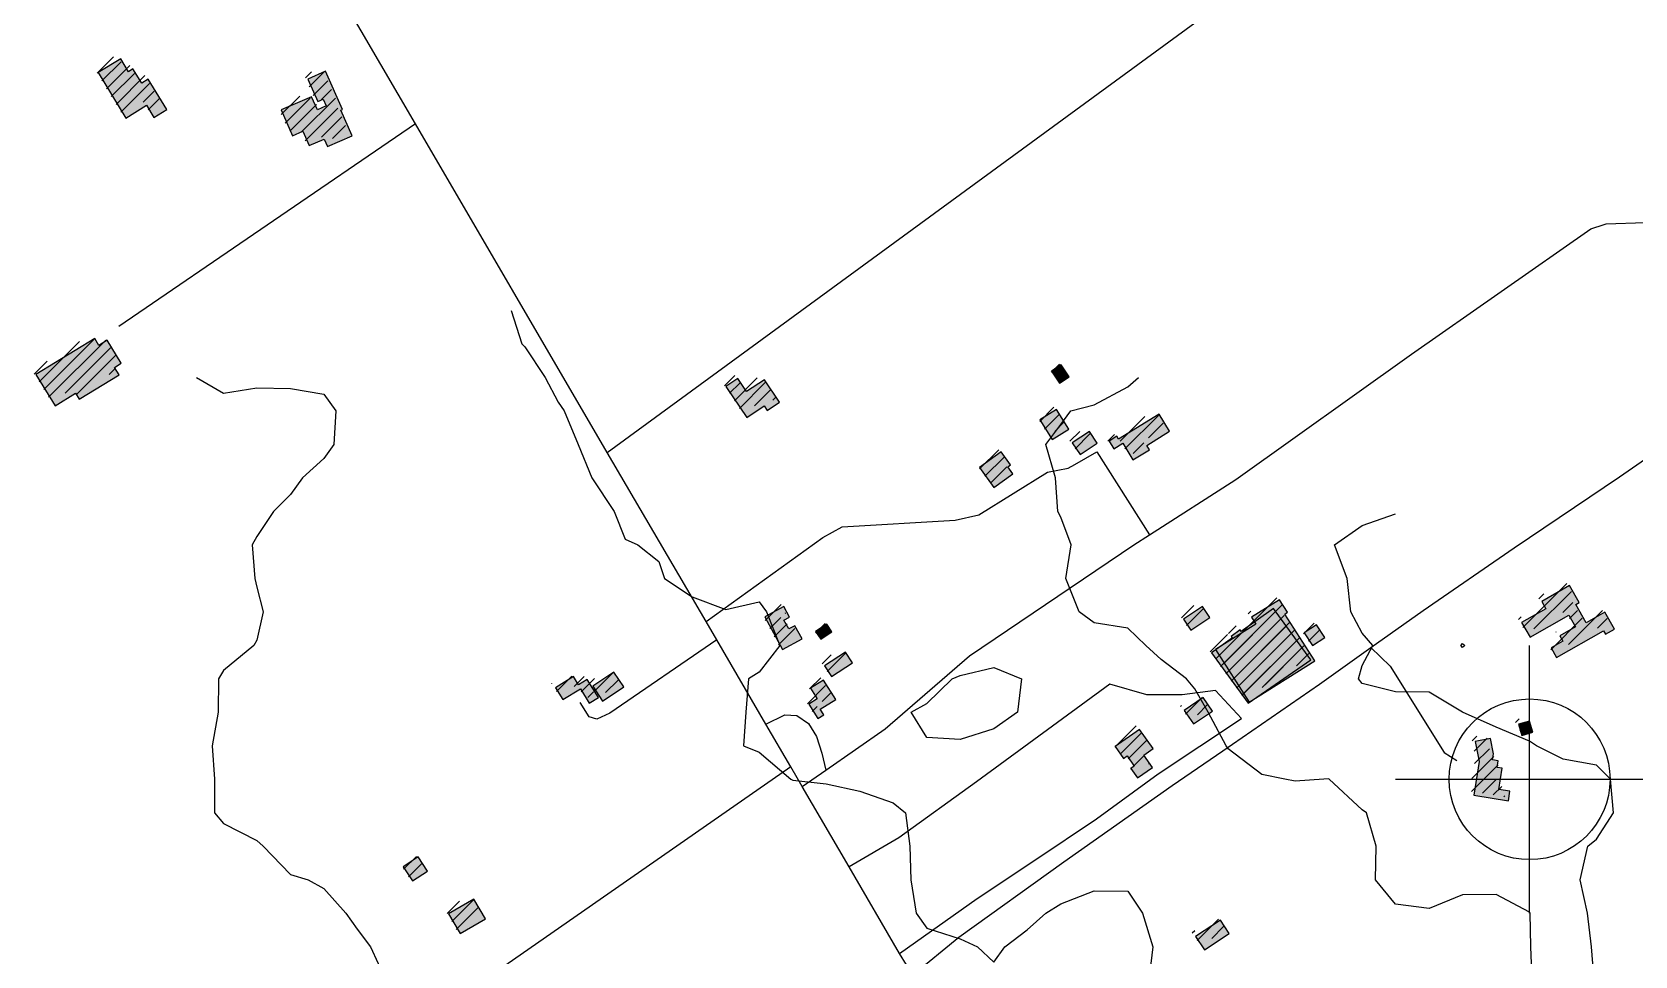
# Model space of a CAD drawing. Extents: x 6376870 to 6544053, y 1818313 to 2076828.
# Drawn here: x 6473106 to 6475978, y 1889106 to 1890762 of the extents above; entities that cross this region are included whole.
import ezdxf

# ---------------------------------------------------------------- set-up
doc = ezdxf.new("R2010")
doc.units = 21
for name, color, linetype in [('BUILDINGS', 9, 'Continuous'), ('CL_LOCAL', 4, 'Continuous'), ('CL_MAJOR', 2, 'Continuous'), ('CONTOUR_INDEX', 150, 'Continuous'), ('CONTOUR_MAJOR', 92, 'Continuous')]:
    doc.layers.add(name, color=color, linetype=linetype)

msp = doc.modelspace()

# ---------------------------------------------------------------- hatches: boundary and pattern name
at = {"layer": 'BUILDINGS_HATCH'}
for points in [[(6473274.3, 1890607.7), (6473311.3, 1890630.5), (6473324.7, 1890608.6), (6473348, 1890622.8), (6473314.6, 1890677.1), (6473302.9, 1890669.9), (6473287.2, 1890695.8), (6473279.1, 1890690.7), (6473265.2, 1890713.7), (6473224.6, 1890689.1)], [(6473552.8, 1890622.1), (6473573, 1890576.1), (6473591.4, 1890584.4), (6473603, 1890558.2), (6473630, 1890569.7), (6473635.7, 1890556.6), (6473679.9, 1890576.1), (6473659.7, 1890621.7), (6473662.3, 1890623.2), (6473632.2, 1890691.4), (6473600.6, 1890677.3), (6473618.2, 1890637.5), (6473628, 1890641.5), (6473633.4, 1890629.4), (6473617.6, 1890622.6), (6473607.1, 1890645.9)], [(6473113.3, 1890147.9), (6473147.8, 1890092.1), (6473184.5, 1890114.6), (6473191.1, 1890104), (6473262.4, 1890147.8), (6473254.1, 1890160.9), (6473266.2, 1890168.5), (6473240.8, 1890209.4), (6473226.1, 1890200.4), (6473218.7, 1890212.8)], [(6474964.1, 1890143.9), (6474949.9, 1890165.4), (6474932.6, 1890154.2), (6474946.9, 1890132.7)], [(6474349.5, 1890126.6), (6474386.6, 1890070.8), (6474417.9, 1890091.8), (6474423.3, 1890083.8), (6474445.5, 1890098.7), (6474418.6, 1890138.8), (6474386.2, 1890117.4), (6474370.8, 1890140.8)], [(6474933.9, 1890031.8), (6474963.8, 1890050.3), (6474941.6, 1890085.7), (6474911.7, 1890067.2)], [(6475052.7, 1890032.5), (6475049.8, 1890037.6), (6475035.7, 1890028.9), (6475044.3, 1890015.1), (6475060.1, 1890024.9), (6475078.6, 1889995.3), (6475107.9, 1890013.4), (6475103.1, 1890021.1), (6475144.2, 1890046.4), (6475125.4, 1890077.1)], [(6474969.8, 1890025.5), (6474983.7, 1890004.7), (6475014.5, 1890025), (6475000.8, 1890045.8)], [(6474863.5, 1889970.2), (6474854.3, 1889982.6), (6474859.2, 1889986.2), (6474842.7, 1890009.6), (6474803.6, 1889981.6), (6474829.3, 1889945.9)], [(6475790, 1889677.2), (6475859.5, 1889716.7), (6475871.5, 1889695.9), (6475843, 1889679.6), (6475848.4, 1889670.1), (6475827.7, 1889658.1), (6475837.4, 1889641), (6475921.6, 1889688.8), (6475925.3, 1889682.6), (6475941.4, 1889691.6), (6475924, 1889722.3), (6475890.4, 1889703.1), (6475871.6, 1889735.9), (6475877.9, 1889739.5), (6475860.5, 1889769.8), (6475810.8, 1889741.6), (6475818.2, 1889728.5), (6475774.8, 1889703.5)], [(6474485.9, 1889674.2), (6474472.8, 1889698), (6474462.2, 1889692.2), (6474453.3, 1889708.2), (6474463.4, 1889713.6), (6474453.4, 1889732.3), (6474419.2, 1889713.8), (6474450.9, 1889655.4)], [(6475216.5, 1889713), (6475203.1, 1889732.7), (6475168.9, 1889709.5), (6475182, 1889690.1)], [(6475219.2, 1889649.5), (6475284.8, 1889559.2), (6475396.9, 1889637), (6475330.2, 1889728.8), (6475272.4, 1889687.4), (6475270.3, 1889690.6), (6475254.6, 1889678.9), (6475256.6, 1889676.2)], [(6475286.8, 1889560.9), (6475404.1, 1889635.1), (6475350.4, 1889718.7), (6475355.6, 1889722), (6475340.8, 1889744.6), (6475290.8, 1889713.1), (6475298.5, 1889701), (6475226.3, 1889655.4)], [(6474539, 1889686.8), (6474529.9, 1889700.7), (6474510.1, 1889687.6), (6474519.2, 1889673.8)], [(6475422.3, 1889677), (6475407.5, 1889699.6), (6475385.3, 1889685.1), (6475400.2, 1889662.5)], [(6474526.2, 1889626.4), (6474538.8, 1889607.1), (6474576.4, 1889631.3), (6474563.6, 1889650.7)], [(6474128.5, 1889562.9), (6474166.4, 1889588.3), (6474148.7, 1889614.6), (6474110.8, 1889589.6)], [(6474057.1, 1889565.7), (6474089, 1889584.9), (6474104.7, 1889559.3), (6474121.1, 1889569.1), (6474101.1, 1889601.6), (6474085.3, 1889592.2), (6474076.2, 1889606.8), (6474044, 1889586.9)], [(6474500.8, 1889586.1), (6474512.8, 1889566.7), (6474497.9, 1889557.7), (6474514.1, 1889531.8), (6474524.5, 1889538.3), (6474518.2, 1889548.5), (6474546.1, 1889565.5), (6474524.1, 1889600.5)], [(6475221.1, 1889544.7), (6475204.5, 1889569.1), (6475170.3, 1889546.3), (6475186.9, 1889521.9)], [(6475769.1, 1889521.4), (6475775, 1889501.3), (6475794.8, 1889507.1), (6475788.9, 1889527.2)], [(6475114.5, 1889477.7), (6475090.5, 1889512), (6475046.5, 1889481.5), (6475061.7, 1889460), (6475068.3, 1889464.7), (6475080.8, 1889446.5), (6475074.8, 1889442.1), (6475086.5, 1889425.3), (6475113.5, 1889443.8), (6475098.1, 1889466.1)], [(6475688.9, 1889394.2), (6475751.1, 1889384.2), (6475753.8, 1889401.6), (6475733.7, 1889404.6), (6475739.8, 1889442.5), (6475731, 1889443.9), (6475732.7, 1889456), (6475722.4, 1889457.8), (6475724.2, 1889468.4), (6475718.8, 1889496.1), (6475691.5, 1889490.7), (6475698.9, 1889454.6)], [(6473771, 1889265.8), (6473787.9, 1889240.7), (6473814.6, 1889258), (6473797.8, 1889283.6)], [(6473852.5, 1889181.8), (6473873.3, 1889146.4), (6473918.7, 1889172.8), (6473897.9, 1889208.2)], [(6475206.8, 1889117.2), (6475251, 1889146.5), (6475235.1, 1889170.3), (6475190.8, 1889141.3)]]:
    msp.add_hatch(color=251, dxfattribs=at).paths.add_polyline_path(points)
at = {"layer": 'BUILDINGS_SHADOW'}
h = msp.add_hatch(dxfattribs=at)
h.set_pattern_fill('ANSI31', scale=5)
h.paths.add_polyline_path([(6473267.4, 1890615), (6473304.5, 1890637.9), (6473317.9, 1890616), (6473341.2, 1890630.1), (6473307.8, 1890684.5), (6473296, 1890677.2), (6473280.4, 1890703.1), (6473272.3, 1890698.1), (6473258.3, 1890721), (6473217.8, 1890696.4)])
h = msp.add_hatch(dxfattribs=at)
h.set_pattern_fill('ANSI31', scale=5)
h.paths.add_polyline_path([(6473546, 1890629.4), (6473566.2, 1890583.4), (6473584.5, 1890591.8), (6473596.2, 1890565.5), (6473623.2, 1890577.1), (6473628.9, 1890563.9), (6473673.1, 1890583.4), (6473652.9, 1890629), (6473655.5, 1890630.5), (6473625.3, 1890698.7), (6473593.7, 1890684.6), (6473611.4, 1890644.8), (6473621.2, 1890648.8), (6473626.6, 1890636.8), (6473610.8, 1890629.9), (6473600.2, 1890653.2)])
h = msp.add_hatch(dxfattribs=at)
h.set_pattern_fill('ANSI31', scale=5)
h.paths.add_polyline_path([(6473106.4, 1890155.3), (6473140.9, 1890099.4), (6473177.7, 1890121.9), (6473184.3, 1890111.3), (6473255.6, 1890155.1), (6473247.3, 1890168.3), (6473259.4, 1890175.9), (6473234, 1890216.7), (6473219.3, 1890207.7), (6473211.9, 1890220.1)])
h = msp.add_hatch(dxfattribs=at)
h.set_pattern_fill('ANSI31', scale=5)
h.paths.add_polyline_path([(6474957.3, 1890151.2), (6474943, 1890172.8), (6474925.8, 1890161.5), (6474940.1, 1890140)])
h = msp.add_hatch(dxfattribs=at)
h.set_pattern_fill('ANSI31', scale=5)
h.paths.add_polyline_path([(6474342.7, 1890134), (6474379.8, 1890078.1), (6474411.1, 1890099.1), (6474416.5, 1890091.1), (6474438.7, 1890106), (6474411.8, 1890146.1), (6474379.4, 1890124.7), (6474364, 1890148.1)])
h = msp.add_hatch(dxfattribs=at)
h.set_pattern_fill('ANSI31', scale=5)
h.paths.add_polyline_path([(6474927.1, 1890039.2), (6474957, 1890057.6), (6474934.7, 1890093), (6474904.9, 1890074.6)])
h = msp.add_hatch(dxfattribs=at)
h.set_pattern_fill('ANSI31', scale=5)
h.paths.add_polyline_path([(6475045.8, 1890039.8), (6475043, 1890045), (6475028.9, 1890036.3), (6475037.5, 1890022.4), (6475053.3, 1890032.2), (6475071.8, 1890002.6), (6475101.1, 1890020.7), (6475096.3, 1890028.4), (6475137.4, 1890053.7), (6475118.5, 1890084.4)])
h = msp.add_hatch(dxfattribs=at)
h.set_pattern_fill('ANSI31', scale=5)
h.paths.add_polyline_path([(6474962.9, 1890032.8), (6474976.9, 1890012), (6475007.7, 1890032.3), (6474994, 1890053.1)])
h = msp.add_hatch(dxfattribs=at)
h.set_pattern_fill('ANSI31', scale=5)
h.paths.add_polyline_path([(6474856.6, 1889977.5), (6474847.5, 1889989.9), (6474852.4, 1889993.5), (6474835.8, 1890016.9), (6474796.7, 1889989), (6474822.4, 1889953.2)])
h = msp.add_hatch(dxfattribs=at)
h.set_pattern_fill('ANSI31', scale=5)
h.paths.add_polyline_path([(6475783.1, 1889684.5), (6475852.7, 1889724), (6475864.6, 1889703.2), (6475836.2, 1889686.9), (6475841.6, 1889677.4), (6475820.9, 1889665.5), (6475830.6, 1889648.3), (6475914.8, 1889696.1), (6475918.5, 1889689.9), (6475934.6, 1889698.9), (6475917.2, 1889729.6), (6475883.6, 1889710.4), (6475864.8, 1889743.2), (6475871.1, 1889746.9), (6475853.7, 1889777.2), (6475804, 1889748.9), (6475811.4, 1889735.8), (6475768, 1889710.8)])
h = msp.add_hatch(dxfattribs=at)
h.set_pattern_fill('ANSI31', scale=5)
h.paths.add_polyline_path([(6474479.1, 1889681.6), (6474466, 1889705.3), (6474455.4, 1889699.5), (6474446.5, 1889715.5), (6474456.6, 1889721), (6474446.6, 1889739.6), (6474412.4, 1889721.1), (6474444.1, 1889662.7)])
h = msp.add_hatch(dxfattribs=at)
h.set_pattern_fill('ANSI31', scale=5)
h.paths.add_polyline_path([(6475209.7, 1889720.3), (6475196.3, 1889740), (6475162.1, 1889716.8), (6475175.2, 1889697.5)])
h = msp.add_hatch(dxfattribs=at)
h.set_pattern_fill('ANSI31', scale=5)
h.paths.add_polyline_path([(6475212.3, 1889656.9), (6475278, 1889566.5), (6475390.1, 1889644.3), (6475323.4, 1889736.1), (6475265.6, 1889694.7), (6475263.4, 1889697.9), (6475247.8, 1889686.2), (6475249.8, 1889683.5)])
h = msp.add_hatch(dxfattribs=at)
h.set_pattern_fill('ANSI31', scale=5)
h.paths.add_polyline_path([(6475280, 1889568.2), (6475397.3, 1889642.5), (6475343.6, 1889726), (6475348.8, 1889729.3), (6475334, 1889751.9), (6475284, 1889720.4), (6475291.7, 1889708.4), (6475219.5, 1889662.7)])
h = msp.add_hatch(dxfattribs=at)
h.set_pattern_fill('ANSI31', scale=5)
h.paths.add_polyline_path([(6474532.2, 1889694.1), (6474523.1, 1889708), (6474503.2, 1889695), (6474512.4, 1889681.1)])
h = msp.add_hatch(dxfattribs=at)
h.set_pattern_fill('ANSI31', scale=5)
h.paths.add_polyline_path([(6475415.5, 1889684.3), (6475400.6, 1889706.9), (6475378.5, 1889692.4), (6475393.3, 1889669.8)])
h = msp.add_hatch(dxfattribs=at)
h.set_pattern_fill('ANSI31', scale=5)
h.paths.add_polyline_path([(6474519.4, 1889633.7), (6474531.9, 1889614.4), (6474569.6, 1889638.6), (6474556.8, 1889658)])
h = msp.add_hatch(dxfattribs=at)
h.set_pattern_fill('ANSI31', scale=5)
h.paths.add_polyline_path([(6474050.3, 1889573), (6474082.2, 1889592.2), (6474097.9, 1889566.7), (6474114.3, 1889576.4), (6474094.3, 1889608.9), (6474078.5, 1889599.5), (6474069.4, 1889614.1), (6474037.2, 1889594.2)])
h = msp.add_hatch(dxfattribs=at)
h.set_pattern_fill('ANSI31', scale=5)
h.paths.add_polyline_path([(6474121.7, 1889570.2), (6474159.6, 1889595.6), (6474141.9, 1889621.9), (6474104, 1889596.9)])
h = msp.add_hatch(dxfattribs=at)
h.set_pattern_fill('ANSI31', scale=5)
h.paths.add_polyline_path([(6474494, 1889593.4), (6474506, 1889574), (6474491.1, 1889565), (6474507.3, 1889539.1), (6474517.7, 1889545.6), (6474511.4, 1889555.8), (6474539.3, 1889572.8), (6474517.3, 1889607.9)])
h = msp.add_hatch(dxfattribs=at)
h.set_pattern_fill('ANSI31', scale=5)
h.paths.add_polyline_path([(6475214.3, 1889552), (6475197.7, 1889576.5), (6475163.5, 1889553.6), (6475180.1, 1889529.2)])
h = msp.add_hatch(dxfattribs=at)
h.set_pattern_fill('ANSI31', scale=5)
h.paths.add_polyline_path([(6475762.3, 1889528.7), (6475768.2, 1889508.7), (6475788, 1889514.4), (6475782.1, 1889534.5)])
h = msp.add_hatch(dxfattribs=at)
h.set_pattern_fill('ANSI31', scale=5)
h.paths.add_polyline_path([(6475107.7, 1889485), (6475083.7, 1889519.3), (6475039.7, 1889488.9), (6475054.8, 1889467.3), (6475061.5, 1889472), (6475074, 1889453.8), (6475068, 1889449.4), (6475079.7, 1889432.6), (6475106.7, 1889451.1), (6475091.3, 1889473.4)])
h = msp.add_hatch(dxfattribs=at)
h.set_pattern_fill('ANSI31', scale=5)
h.paths.add_polyline_path([(6475682.1, 1889401.5), (6475744.3, 1889391.5), (6475747, 1889408.9), (6475726.9, 1889411.9), (6475733, 1889449.8), (6475724.2, 1889451.3), (6475725.9, 1889463.3), (6475715.6, 1889465.1), (6475717.3, 1889475.7), (6475712, 1889503.4), (6475684.7, 1889498), (6475692.1, 1889461.9)])
h = msp.add_hatch(dxfattribs=at)
h.set_pattern_fill('ANSI31', scale=5)
h.paths.add_polyline_path([(6473764.2, 1889273.2), (6473781, 1889248), (6473807.8, 1889265.4), (6473790.9, 1889290.9)])
h = msp.add_hatch(dxfattribs=at)
h.set_pattern_fill('ANSI31', scale=5)
h.paths.add_polyline_path([(6473845.7, 1889189.1), (6473866.5, 1889153.7), (6473911.9, 1889180.2), (6473891.1, 1889215.6)])
h = msp.add_hatch(dxfattribs=at)
h.set_pattern_fill('ANSI31', scale=5)
h.paths.add_polyline_path([(6475200, 1889124.5), (6475244.2, 1889153.9), (6475228.2, 1889177.6), (6475184, 1889148.6)])

# ---------------------------------------------------------------- linework, layer by layer
at = {"layer": 'BUILDINGS'}
for points in [[(6473274.3, 1890607.7), (6473311.3, 1890630.5), (6473324.7, 1890608.6), (6473348, 1890622.8), (6473314.6, 1890677.1), (6473302.9, 1890669.9), (6473287.2, 1890695.8), (6473279.1, 1890690.7), (6473265.2, 1890713.7), (6473224.6, 1890689.1), (6473274.3, 1890607.7)], [(6473552.8, 1890622.1), (6473573, 1890576.1), (6473591.4, 1890584.4), (6473603, 1890558.2), (6473630, 1890569.7), (6473635.7, 1890556.6), (6473679.9, 1890576.1), (6473659.7, 1890621.7), (6473662.3, 1890623.2), (6473632.2, 1890691.4), (6473600.6, 1890677.3), (6473618.2, 1890637.5), (6473628, 1890641.5), (6473633.4, 1890629.4), (6473617.6, 1890622.6), (6473607.1, 1890645.9), (6473552.8, 1890622.1)], [(6473113.3, 1890147.9), (6473147.8, 1890092.1), (6473184.5, 1890114.6), (6473191.1, 1890104), (6473262.4, 1890147.8), (6473254.1, 1890160.9), (6473266.2, 1890168.5), (6473240.8, 1890209.4), (6473226.1, 1890200.4), (6473218.7, 1890212.8), (6473113.3, 1890147.9)], [(6474964.1, 1890143.9), (6474949.9, 1890165.4), (6474932.6, 1890154.2), (6474946.9, 1890132.7), (6474964.1, 1890143.9)], [(6474349.5, 1890126.6), (6474386.6, 1890070.8), (6474417.9, 1890091.8), (6474423.3, 1890083.8), (6474445.5, 1890098.7), (6474418.6, 1890138.8), (6474386.2, 1890117.4), (6474370.8, 1890140.8), (6474349.5, 1890126.6)], [(6474933.9, 1890031.8), (6474963.8, 1890050.3), (6474941.6, 1890085.7), (6474911.7, 1890067.2), (6474933.9, 1890031.8)], [(6475052.7, 1890032.5), (6475049.8, 1890037.6), (6475035.7, 1890028.9), (6475044.3, 1890015.1), (6475060.1, 1890024.9), (6475078.6, 1889995.3), (6475107.9, 1890013.4), (6475103.1, 1890021.1), (6475144.2, 1890046.4), (6475125.4, 1890077.1), (6475052.7, 1890032.5)], [(6474969.8, 1890025.5), (6474983.7, 1890004.7), (6475014.5, 1890025), (6475000.8, 1890045.8), (6474969.8, 1890025.5)], [(6474863.5, 1889970.2), (6474854.3, 1889982.6), (6474859.2, 1889986.2), (6474842.7, 1890009.6), (6474803.6, 1889981.6), (6474829.3, 1889945.9), (6474863.5, 1889970.2)], [(6475790, 1889677.2), (6475859.5, 1889716.7), (6475871.5, 1889695.9), (6475843, 1889679.6), (6475848.4, 1889670.1), (6475827.7, 1889658.1), (6475837.4, 1889641), (6475921.6, 1889688.8), (6475925.3, 1889682.6), (6475941.4, 1889691.6), (6475924, 1889722.3), (6475890.4, 1889703.1), (6475871.6, 1889735.9), (6475877.9, 1889739.5), (6475860.5, 1889769.8), (6475810.8, 1889741.6), (6475818.2, 1889728.5), (6475774.8, 1889703.5), (6475790, 1889677.2)], [(6474485.9, 1889674.2), (6474472.8, 1889698), (6474462.2, 1889692.2), (6474453.3, 1889708.2), (6474463.4, 1889713.6), (6474453.4, 1889732.3), (6474419.2, 1889713.8), (6474450.9, 1889655.4), (6474485.9, 1889674.2)], [(6475216.5, 1889713), (6475203.1, 1889732.7), (6475168.9, 1889709.5), (6475182, 1889690.1), (6475216.5, 1889713)], [(6475219.2, 1889649.5), (6475284.8, 1889559.2), (6475396.9, 1889637), (6475330.2, 1889728.8), (6475272.4, 1889687.4), (6475270.3, 1889690.6), (6475254.6, 1889678.9), (6475256.6, 1889676.2), (6475219.2, 1889649.5)], [(6475286.8, 1889560.9), (6475404.1, 1889635.1), (6475350.4, 1889718.7), (6475355.6, 1889722), (6475340.8, 1889744.6), (6475290.8, 1889713.1), (6475298.5, 1889701), (6475226.3, 1889655.4), (6475286.8, 1889560.9)], [(6474539, 1889686.8), (6474529.9, 1889700.7), (6474510.1, 1889687.6), (6474519.2, 1889673.8), (6474539, 1889686.8)], [(6475422.3, 1889677), (6475407.5, 1889699.6), (6475385.3, 1889685.1), (6475400.2, 1889662.5), (6475422.3, 1889677)], [(6474526.2, 1889626.4), (6474538.8, 1889607.1), (6474576.4, 1889631.3), (6474563.6, 1889650.7), (6474526.2, 1889626.4)], [(6474128.5, 1889562.9), (6474166.4, 1889588.3), (6474148.7, 1889614.6), (6474110.8, 1889589.6), (6474128.5, 1889562.9)], [(6474057.1, 1889565.7), (6474089, 1889584.9), (6474104.7, 1889559.3), (6474121.1, 1889569.1), (6474101.1, 1889601.6), (6474085.3, 1889592.2), (6474076.2, 1889606.8), (6474044, 1889586.9), (6474057.1, 1889565.7)], [(6474500.8, 1889586.1), (6474512.8, 1889566.7), (6474497.9, 1889557.7), (6474514.1, 1889531.8), (6474524.5, 1889538.3), (6474518.2, 1889548.5), (6474546.1, 1889565.5), (6474524.1, 1889600.5), (6474500.8, 1889586.1)], [(6475221.1, 1889544.7), (6475204.5, 1889569.1), (6475170.3, 1889546.3), (6475186.9, 1889521.9), (6475221.1, 1889544.7)], [(6475769.1, 1889521.4), (6475775, 1889501.3), (6475794.8, 1889507.1), (6475788.9, 1889527.2), (6475769.1, 1889521.4)], [(6475114.5, 1889477.7), (6475090.5, 1889512), (6475046.5, 1889481.5), (6475061.7, 1889460), (6475068.3, 1889464.7), (6475080.8, 1889446.5), (6475074.8, 1889442.1), (6475086.5, 1889425.3), (6475113.5, 1889443.8), (6475098.1, 1889466.1), (6475114.5, 1889477.7)], [(6475688.9, 1889394.2), (6475751.1, 1889384.2), (6475753.8, 1889401.6), (6475733.7, 1889404.6), (6475739.8, 1889442.5), (6475731, 1889443.9), (6475732.7, 1889456), (6475722.4, 1889457.8), (6475724.2, 1889468.4), (6475718.8, 1889496.1), (6475691.5, 1889490.7), (6475698.9, 1889454.6), (6475688.9, 1889394.2)], [(6473771, 1889265.8), (6473787.9, 1889240.7), (6473814.6, 1889258), (6473797.8, 1889283.6), (6473771, 1889265.8)], [(6473852.5, 1889181.8), (6473873.3, 1889146.4), (6473918.7, 1889172.8), (6473897.9, 1889208.2), (6473852.5, 1889181.8)], [(6475206.8, 1889117.2), (6475251, 1889146.5), (6475235.1, 1889170.3), (6475190.8, 1889141.3), (6475206.8, 1889117.2)]]:
    msp.add_lwpolyline(points, close=True, dxfattribs=at)
at = {"layer": 'CL_LOCAL'}
for points in [[(6474136.9, 1890008.6), (6475411.3, 1890941.6)], [(6473793.4, 1890597.5), (6473261.9, 1890234.4)], [(6474486.2, 1889409.8), (6474528.4, 1889439.3), (6474634.5, 1889513.2), (6474785.7, 1889644.2), (6475079.9, 1889842.8), (6475108.4, 1889861), (6475262.8, 1889959.8), (6475577.3, 1890184.5), (6475899, 1890409.2), (6475922.4, 1890416.8), (6475926.5, 1890418.1), (6475996.2, 1890420.5), (6476054.7, 1890414.5), (6476103.5, 1890415.3), (6476131.8, 1890424), (6476160.2, 1890437.5), (6476180.8, 1890478.2), (6476203.3, 1890509.2), (6476227.7, 1890529.5), (6476253.1, 1890529.5), (6476277.5, 1890519.7), (6476332.9, 1890474.8)], [(6474683.5, 1889071.7), (6474766.4, 1889140), (6474954.8, 1889274.8), (6475148.6, 1889411.8), (6475239.7, 1889473.7), (6475412.5, 1889593), (6475504.9, 1889658.9), (6475598.1, 1889725.5), (6475761.2, 1889837.5), (6475950.3, 1889964.8), (6476064.8, 1890044.1), (6476283.9, 1890184.3), (6476471.8, 1890329.3)], [(6474313.7, 1889705.4), (6474522.9, 1889856.2), (6474557.9, 1889875), (6474760.3, 1889887.1), (6474802.6, 1889896.8), (6474925.4, 1889973.3), (6474962.3, 1889980.3), (6474974.2, 1889986.8), (6475014, 1890009.5), (6475108.4, 1889861)], [(6474333.1, 1889672.5), (6474141.6, 1889541.2), (6474118, 1889530.6), (6474104.3, 1889534.5), (6474088.1, 1889560.2)], [(6475504.9, 1889658.9), (6475539.5, 1889625.3), (6475635.9, 1889471), (6475658.9, 1889456.3)], [(6474660.5, 1889110.9), (6474799.6, 1889209), (6474902.6, 1889277.9), (6475013.4, 1889352), (6475123.5, 1889432.3), (6475272.8, 1889532), (6475226.4, 1889582.2), (6475166.8, 1889574), (6475103.5, 1889574.3), (6475037.4, 1889593), (6474798.5, 1889418.1), (6474659.4, 1889317.9), (6474569.9, 1889266.2)], [(6474421, 1889521.5), (6474455, 1889538.6), (6474476.7, 1889536.9), (6474497.1, 1889522.9), (6474511.5, 1889499.4), (6474520.9, 1889469.9), (6474528.4, 1889439.3)], [(6474465.5, 1889445.3), (6473939.4, 1889078.9)]]:
    msp.add_lwpolyline(points, dxfattribs=at)
at = {"layer": 'CL_MAJOR'}
msp.add_lwpolyline([(6476155.9, 1886557.6), (6475969.7, 1886880), (6475912.5, 1886977.5), (6475862.2, 1887063.1), (6475680.4, 1887373), (6475496.6, 1887686.2), (6475475.1, 1887722.7), (6475155, 1888268.4), (6475051.2, 1888445.3), (6475018.4, 1888501.3), (6474930.9, 1888650.1), (6474852.5, 1888783.9), (6474683.5, 1889071.7), (6474672.6, 1889090.2), (6474660.5, 1889110.9), (6474569.9, 1889266.2), (6474486.2, 1889409.8), (6474465.5, 1889445.3), (6474421, 1889521.5), (6474333.1, 1889672.5), (6474313.7, 1889705.4), (6474136.9, 1890008.6), (6473793.4, 1890597.5), (6473634, 1890870.7)], dxfattribs=at)
at = {"layer": 'CONTOUR_INDEX'}
for points, elevation in [([(6473964.7, 1890262.8), (6473983.8, 1890202.8), (6473989.1, 1890197.5), (6474025.5, 1890142.8), (6474049.1, 1890098.4), (6474059.6, 1890082.8), (6474084.5, 1890022.8), (6474109.1, 1889962.8), (6474109.1, 1889962.8), (6474149.1, 1889902.8), (6474169.1, 1889852.8), (6474191.6, 1889842.8), (6474229.1, 1889812.8), (6474239.1, 1889782.8), (6474289.1, 1889749.5), (6474349.1, 1889726.9), (6474409.1, 1889740.5), (6474422.2, 1889722.8), (6474445.7, 1889662.8), (6474409.1, 1889614.5), (6474390, 1889602.8), (6474385.1, 1889542.8), (6474380.9, 1889482.8), (6474409.1, 1889471.4), (6474465.5, 1889422.8), (6474469.1, 1889421.4), (6474529.1, 1889414.7), (6474589.1, 1889401.8), (6474649.1, 1889380.5), (6474670.9, 1889362.8), (6474679.1, 1889302.8), (6474680.7, 1889242.8), (6474690.2, 1889182.8), (6474709.1, 1889156.3), (6474769.1, 1889137), (6474800.3, 1889122.8), (6474829.1, 1889095.2), (6474849.3, 1889122.8), (6474889.1, 1889153.2), (6474922.5, 1889182.8), (6474949.1, 1889199.6), (6475009.1, 1889223.1), (6475069.1, 1889222.6), (6475095.9, 1889182.8), (6475114.3, 1889122.8), (6475106.8, 1889062.8)], 60), ([(6475904.8, 1889062.8), (6475900, 1889122.8), (6475892.9, 1889182.8), (6475879.8, 1889242.8), (6475893.3, 1889302.8), (6475909.1, 1889315.7), (6475939.1, 1889362.8), (6475934.1, 1889422.8), (6475909.1, 1889448.1), (6475849.1, 1889458.6), (6475801.4, 1889482.8), (6475789.1, 1889491.1), (6475729.1, 1889516.5), (6475669.1, 1889542.8), (6475669.1, 1889542.8), (6475609.1, 1889578.9), (6475549.1, 1889579.6), (6475489.1, 1889594.6), (6475482.4, 1889602.8), (6475489.1, 1889626.8), (6475508.3, 1889662.8), (6475489.1, 1889684.4), (6475469.1, 1889722.8), (6475462.5, 1889782.8), (6475439.8, 1889842.8), (6475489.1, 1889877.3), (6475549.1, 1889898.6)], 50), ([(6475669.1, 1889659.1), (6475665.7, 1889662.8), (6475669.1, 1889665.9), (6475673.3, 1889662.8), (6475669.1, 1889659.1)], 50), ([(6474769.1, 1889494.1), (6474709.1, 1889497.8), (6474681, 1889542.8), (6474709.1, 1889558.5), (6474754.4, 1889602.8), (6474769.1, 1889609), (6474829.1, 1889623.2), (6474878.6, 1889602.8), (6474871.6, 1889542.8), (6474829.1, 1889513.2), (6474769.1, 1889494.1)], 60)]:
    msp.add_lwpolyline(points, dxfattribs=dict(at, elevation=elevation))
at = {"layer": 'CONTOUR_MAJOR'}
for points, elevation in [([(6473400.9, 1890142.8), (6473449.1, 1890114.4), (6473509.1, 1890124.2), (6473569.1, 1890123), (6473629.1, 1890112.8), (6473650.8, 1890082.8), (6473646.8, 1890022.8), (6473629.1, 1889997.8), (6473590.9, 1889962.8), (6473569.1, 1889933.3), (6473539.1, 1889902.8), (6473509.1, 1889857.8), (6473500.5, 1889842.8), (6473505.7, 1889782.8), (6473509.1, 1889766.8), (6473520.2, 1889722.8), (6473509.1, 1889672), (6473503.8, 1889662.8), (6473449.1, 1889617.8), (6473440.3, 1889602.8), (6473439.8, 1889542.8), (6473429.3, 1889482.8), (6473433.2, 1889422.8), (6473433.5, 1889362.8), (6473449.1, 1889343.7), (6473509.1, 1889313), (6473520.4, 1889302.8), (6473569.1, 1889252.5), (6473600.8, 1889242.8), (6473629.1, 1889227.3), (6473668.5, 1889182.8), (6473689.1, 1889154), (6473712.7, 1889122.8), (6473740.2, 1889062.8)], 65), ([(6475793.5, 1889062.8), (6475791.2, 1889122.8), (6475790.3, 1889182.8), (6475789.1, 1889185), (6475729.1, 1889216.2), (6475669.1, 1889216), (6475609.1, 1889191), (6475549.1, 1889199.2), (6475513.1, 1889242.8), (6475514.2, 1889302.8), (6475496.6, 1889362.8), (6475489.1, 1889368.2), (6475430.1, 1889422.8), (6475429.1, 1889423.4), (6475420.5, 1889422.8), (6475369.1, 1889419.7), (6475350.6, 1889422.8), (6475309.1, 1889431.6), (6475249.1, 1889477.2), (6475245.4, 1889482.8), (6475213.2, 1889542.8), (6475189.1, 1889585), (6475174.6, 1889602.8), (6475129.1, 1889637.7), (6475101.6, 1889662.8), (6475069.1, 1889693.7), (6475009.1, 1889702.9), (6474981.9, 1889722.8), (6474958.2, 1889782.8), (6474968.1, 1889842.8), (6474949.1, 1889892.8), (6474943.8, 1889902.8), (6474939.8, 1889962.8), (6474922.7, 1890022.8), (6474949.1, 1890058.3), (6474967, 1890082.8), (6475009.1, 1890093.6), (6475069.1, 1890126), (6475088.7, 1890142.8)], 55)]:
    msp.add_lwpolyline(points, dxfattribs=dict(at, elevation=elevation))
at = {"layer": 'IMG_ALIGN_FAR'}
for p, q in [((6475789.1, 1889182.8, 46.6), (6475789.1, 1889662.8, 46.6)), ((6475549.1, 1889422.8, 46.6), (6476029.1, 1889422.8, 46.6))]:
    msp.add_line(p, q, dxfattribs=at)
msp.add_circle((6475789.1, 1889422.8, 46.6), 144, dxfattribs=at)

doc.saveas('drawing.dxf')
